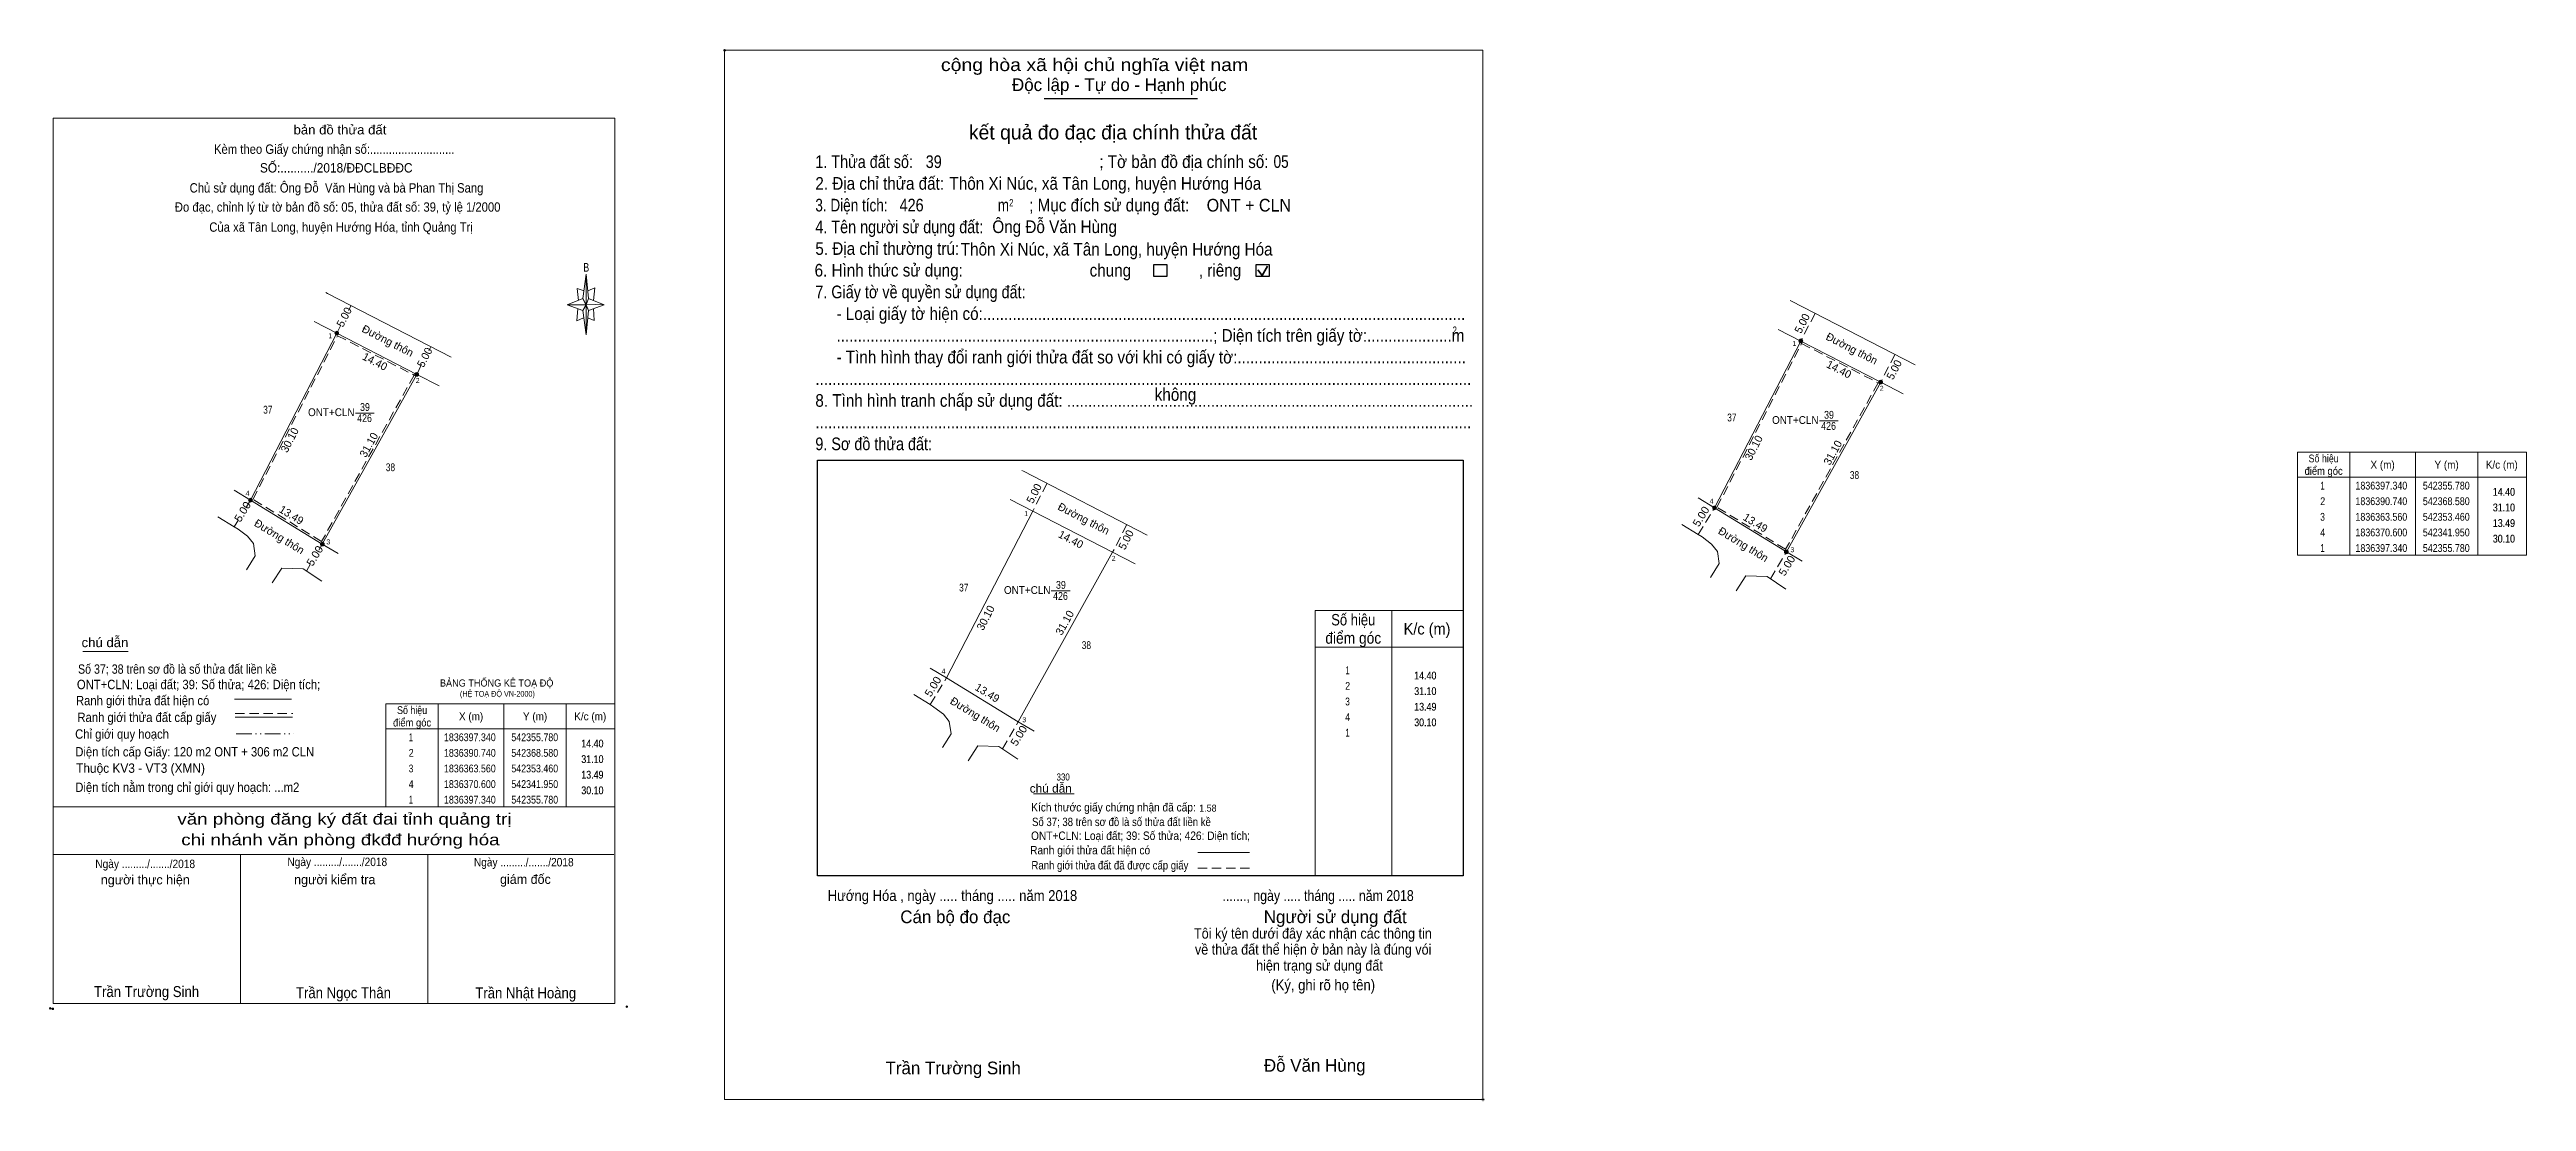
# Model space of a CAD drawing. Header units: metres. Extents: x 542075 to 542472, y 1836276 to 1836444.
import ezdxf
from ezdxf.enums import TextEntityAlignment as Align

# ---------------------------------------------------------------- set-up
doc = ezdxf.new("R2010")
doc.units = ezdxf.units.M
doc.header["$LTSCALE"] = 0.5
doc.header["$PDMODE"] = 32
doc.header["$PDSIZE"] = 0.25
doc.linetypes.add('DASH_DOUBLE_DOT', pattern=[9.2, 5, -1.2, 0.3, -1.2, 0.3, -1.2])
doc.linetypes.add('MEDIUM_DASHED', pattern=[4.5, 3, -1.5])
for name, color, linetype, lineweight in [('1', 7, 'Continuous', 13), ('10', 7, 'Continuous', 13), ('17', 7, 'Continuous', 13), ('2', 7, 'Continuous', 25), ('32', 7, 'Continuous', 13), ('5', 7, 'Continuous', 13), ('6', 7, 'Continuous', 13), ('61', 7, 'Continuous', 13), ('63', 7, 'Continuous', 13)]:
    doc.layers.add(name, color=color, linetype=linetype, lineweight=lineweight)
doc.layers.add('13', color=7, linetype='Continuous')

msp = doc.modelspace()

# ---------------------------------------------------------------- hatches: boundary and pattern name
at = {"layer": '32'}
for points in [[(542121.5, 1836398.59, 1), (542120.9, 1836398.59, 1)], [(542356.08, 1836397.34, 1), (542355.48, 1836397.34, 1)], [(542134.3, 1836391.99, 1), (542133.7, 1836391.99, 1)], [(542368.88, 1836390.74, 1), (542368.28, 1836390.74, 1)], [(542107.67, 1836371.85, 1), (542107.07, 1836371.85, 1)], [(542342.25, 1836370.6, 1), (542341.65, 1836370.6, 1)], [(542119.18, 1836364.81, 1), (542118.58, 1836364.81, 1)], [(542353.76, 1836363.56, 1), (542353.16, 1836363.56, 1)]]:
    msp.add_hatch(color=256, dxfattribs=at).paths.add_polyline_path(points)

# ---------------------------------------------------------------- linework, layer by layer
at = {"layer": '1'}
for points in [[(542121.2, 1836398.59), (542134, 1836391.99), (542118.88, 1836364.81), (542107.37, 1836371.85)], [(542355.78, 1836397.34), (542368.58, 1836390.74), (542353.46, 1836363.56), (542341.95, 1836370.6)], [(542232.71, 1836370.1), (542245.51, 1836363.5), (542230.39, 1836336.32), (542218.88, 1836343.36)]]:
    msp.add_lwpolyline(points, close=True, dxfattribs=at)
at = {"layer": '1', "linetype": 'MEDIUM_DASHED'}
for points in [[(542121.33, 1836398.19), (542133.59, 1836391.87), (542118.77, 1836365.23), (542107.76, 1836371.96)], [(542355.91, 1836396.94), (542368.17, 1836390.62), (542353.35, 1836363.98), (542342.34, 1836370.71)]]:
    msp.add_lwpolyline(points, close=True, dxfattribs=at)
at = {"layer": '10'}
for p, q in [((542121.44, 1836363.31), (542118.88, 1836364.81)), ((542356.02, 1836362.06), (542353.46, 1836363.56)), ((542232.95, 1836334.82), (542230.39, 1836336.32))]:
    msp.add_line(p, q, dxfattribs=at)
at = {"layer": '17'}
for p, q in [((542080.51, 1836347.62), (542087.75, 1836347.62)), ((542232.81, 1836324.8), (542239.33, 1836324.8))]:
    msp.add_line(p, q, dxfattribs=at)
at = {"layer": '2'}
for p, q in [((542234.52, 1836436.19), (542259.1, 1836436.19)), ((542198.25, 1836378.24), (542301.69, 1836378.24)), ((542301.69, 1836378.24), (542301.69, 1836311.66))]:
    msp.add_line(p, q, dxfattribs=at)
at = {"layer": '2', "lineweight": 35}
for p, q in [((542268.8, 1836408.73), (542269.49, 1836407.83)), ((542269.49, 1836407.83), (542270.33, 1836409.33))]:
    msp.add_line(p, q, dxfattribs=at)
at = {"layer": '2', "lineweight": 13}
msp.add_lwpolyline([(542183.35, 1836443.9), (542304.85, 1836443.9), (542304.85, 1836275.84), (542183.35, 1836275.84)], close=True, dxfattribs=at)
at = {"layer": '2'}
for points in [[(542252.11, 1836409.62), (542254.19, 1836409.62), (542254.19, 1836407.68), (542252.11, 1836407.68)], [(542268.52, 1836409.62), (542270.61, 1836409.62), (542270.61, 1836407.68), (542268.52, 1836407.68)]]:
    msp.add_lwpolyline(points, close=True, dxfattribs=at)
msp.add_lwpolyline([(542301.69, 1836311.66), (542198.25, 1836311.66), (542198.25, 1836378.24)], dxfattribs=at)
for p in [(542183.35, 1836443.9), (542304.85, 1836275.84)]:
    msp.add_point(p, dxfattribs=at)
at = {"layer": '32'}
for p, q in [((542119.47, 1836405.1), (542119.72, 1836404.97)), ((542119.72, 1836404.96), (542139.54, 1836394.75)), ((542117.59, 1836400.45), (542121.2, 1836398.59)), ((542354.05, 1836403.85), (542354.3, 1836403.72)), ((542354.3, 1836403.71), (542374.12, 1836393.5)), ((542107.37, 1836371.85), (542121.2, 1836398.59)), ((542121.2, 1836398.59), (542134, 1836391.99)), ((542341.95, 1836370.6), (542355.78, 1836397.34)), ((542352.17, 1836399.2), (542355.78, 1836397.34)), ((542355.78, 1836397.34), (542368.58, 1836390.74)), ((542134, 1836391.99), (542137.59, 1836390.14)), ((542368.58, 1836390.74), (542372.17, 1836388.89)), ((542230.98, 1836376.61), (542231.23, 1836376.48)), ((542231.23, 1836376.47), (542251.05, 1836366.26)), ((542218.88, 1836343.36), (542232.71, 1836370.1)), ((542229.1, 1836371.96), (542232.71, 1836370.1)), ((542232.71, 1836370.1), (542245.51, 1836363.5)), ((542107.83, 1836364.88), (542108.12, 1836362.93)), ((542108.12, 1836362.93), (542106.75, 1836360.69)), ((542112.38, 1836360.96), (542110.83, 1836358.58)), ((542112.38, 1836360.96), (542115.79, 1836360.86)), ((542115.79, 1836360.86), (542118.81, 1836358.85)), ((542245.51, 1836363.5), (542249.1, 1836361.65)), ((542342.7, 1836361.68), (542341.33, 1836359.44)), ((542342.41, 1836363.63), (542342.7, 1836361.68)), ((542346.96, 1836359.71), (542345.41, 1836357.33)), ((542346.96, 1836359.71), (542350.37, 1836359.61)), ((542350.37, 1836359.61), (542353.39, 1836357.6)), ((542219.63, 1836334.44), (542218.26, 1836332.2)), ((542219.34, 1836336.39), (542219.63, 1836334.44)), ((542223.89, 1836332.47), (542222.34, 1836330.09)), ((542223.89, 1836332.47), (542227.3, 1836332.37)), ((542227.3, 1836332.37), (542230.32, 1836330.36))]:
    msp.add_line(p, q, dxfattribs=at)
for points in [[(542104.75, 1836373.45), (542107.37, 1836371.85), (542118.88, 1836364.81)], [(542102.14, 1836369.18), (542104.76, 1836367.58), (542105.38, 1836367.2), (542106.91, 1836366.07), (542107.83, 1836364.88)], [(542339.33, 1836372.2), (542341.95, 1836370.6), (542353.46, 1836363.56)], [(542336.72, 1836367.93), (542339.34, 1836366.33), (542339.96, 1836365.95), (542341.49, 1836364.82), (542342.41, 1836363.63)], [(542216.26, 1836344.96), (542218.88, 1836343.36), (542230.39, 1836336.32)], [(542213.65, 1836340.69), (542216.27, 1836339.09), (542216.89, 1836338.71), (542218.42, 1836337.58), (542219.34, 1836336.39)]]:
    msp.add_lwpolyline(points, dxfattribs=at)
for centre in [(542121.2, 1836398.59), (542355.78, 1836397.34), (542134, 1836391.99), (542368.58, 1836390.74), (542107.37, 1836371.85), (542341.95, 1836370.6), (542118.88, 1836364.81), (542353.46, 1836363.56)]:
    msp.add_circle(centre, 0.3, dxfattribs=at)
at = {"layer": '5'}
for p, q in [((542160.64, 1836404.15), (542161.14, 1836408.05)), ((542161.54, 1836404.15), (542164.04, 1836403.15)), ((542160.64, 1836402.25), (542158.14, 1836403.15)), ((542161.54, 1836402.25), (542161.14, 1836398.35)), ((542162.44, 1836400.65), (542161.44, 1836401.05)), ((542162.34, 1836402.55), (542162.44, 1836400.65)), ((542075.77, 1836322.71), (542165.77, 1836322.71)), ((542075.77, 1836315.11), (542165.57, 1836315.11)), ((542075.77, 1836315.11), (542165.57, 1836315.11)), ((542075.77, 1836315.11), (542165.57, 1836315.11)), ((542105.77, 1836291.21), (542105.77, 1836315.11)), ((542135.77, 1836291.21), (542135.77, 1836315.11))]:
    msp.add_line(p, q, dxfattribs=at)
for points in [[(542075.77, 1836433.01), (542165.77, 1836433.01), (542165.77, 1836291.21), (542075.77, 1836291.21)], [(542161.14, 1836403.15), (542158.14, 1836403.15), (542160.64, 1836404.15), (542161.54, 1836402.25), (542164.04, 1836403.15), (542161.14, 1836403.25)], [(542161.14, 1836408.05), (542161.54, 1836404.15), (542161.14, 1836403.15)], [(542161.14, 1836403.15), (542161.14, 1836398.35), (542160.64, 1836402.25)]]:
    msp.add_lwpolyline(points, close=True, dxfattribs=at)
for points in [[(542161.14, 1836403.15), (542160.64, 1836404.15), (542158.14, 1836403.15)], [(542160.84, 1836405.35), (542159.74, 1836405.75), (542159.94, 1836403.85)], [(542161.44, 1836405.35), (542162.54, 1836405.85), (542162.34, 1836403.85)], [(542159.84, 1836402.55), (542159.64, 1836400.55), (542160.74, 1836401.05)], [(542161.14, 1836403.15), (542161.54, 1836402.25), (542164.04, 1836403.15)], [(542165.77, 1836291.21), (542075.77, 1836291.21), (542075.77, 1836315.11)]]:
    msp.add_lwpolyline(points, dxfattribs=at)
for p in [(542075.3, 1836290.44), (542075.7, 1836290.37)]:
    msp.add_point(p, dxfattribs=at)
at = {"layer": '6'}
for p, q in [((542104.8, 1836339.99), (542113.94, 1836339.99)), ((542104.94, 1836337.06), (542114.08, 1836337.06)), ((542259.19, 1836315.43), (542267.42, 1836315.43))]:
    msp.add_line(p, q, dxfattribs=at)
at = {"layer": '6', "linetype": 'MEDIUM_DASHED'}
for p, q in [((542104.94, 1836337.68), (542114.14, 1836337.68)), ((542259.18, 1836312.9), (542267.46, 1836312.9))]:
    msp.add_line(p, q, dxfattribs=at)
at = {"layer": '6'}
msp.add_point((542167.67, 1836290.71), dxfattribs=at)
at = {"layer": '61'}
for p, q in [((542118.88, 1836364.81), (542134, 1836391.99)), ((542353.46, 1836363.56), (542368.58, 1836390.74)), ((542230.39, 1836336.32), (542245.51, 1836363.5))]:
    msp.add_line(p, q, dxfattribs=at)
at = {"layer": '63'}
for p, q in [((542123.48, 1836403.02), (542123.07, 1836402.24)), ((542121.85, 1836399.85), (542121.2, 1836398.59)), ((542136.29, 1836396.43), (542135.94, 1836395.75)), ((542134.8, 1836393.55), (542134, 1836391.99)), ((542124.18, 1836385.79), (542127.2, 1836385.79)), ((542358.76, 1836384.54), (542361.78, 1836384.54)), ((542443.75, 1836379.52), (542443.75, 1836363.02)), ((542454.25, 1836379.52), (542454.25, 1836363.02)), ((542464.25, 1836379.52), (542464.25, 1836363.02)), ((542435.35, 1836375.52), (542472.05, 1836375.52)), ((542104.76, 1836367.58), (542105.44, 1836368.69)), ((542106.73, 1836370.8), (542107.37, 1836371.85)), ((542118.31, 1836363.82), (542118.88, 1836364.81)), ((542116.35, 1836360.49), (542117.01, 1836361.62)), ((542235.69, 1836357.3), (542238.71, 1836357.3)), ((542290.25, 1836354.17), (542290.25, 1836311.65)), ((542290.25, 1836354.17), (542290.25, 1836311.65)), ((542137.47, 1836339.21), (542137.47, 1836322.71)), ((542147.97, 1836339.21), (542147.97, 1836322.71)), ((542157.97, 1836339.21), (542157.97, 1836322.71)), ((542129.07, 1836335.21), (542165.77, 1836335.21))]:
    msp.add_line(p, q, dxfattribs=at)
at = {"layer": '63', "linetype": 'MEDIUM_DASHED'}
for p, q in [((542358.06, 1836401.77), (542355.78, 1836397.34)), ((542370.87, 1836395.18), (542368.58, 1836390.74)), ((542234.99, 1836374.53), (542232.71, 1836370.1)), ((542339.34, 1836366.33), (542341.95, 1836370.6)), ((542247.8, 1836367.94), (542245.51, 1836363.5)), ((542350.93, 1836359.24), (542353.46, 1836363.56)), ((542216.27, 1836339.09), (542218.88, 1836343.36)), ((542227.86, 1836332), (542230.39, 1836336.32))]:
    msp.add_line(p, q, dxfattribs=at)
at = {"layer": '63', "linetype": 'DASH_DOUBLE_DOT'}
msp.add_line((542105.07, 1836334.43), (542114.27, 1836334.43), dxfattribs=at)
at = {"layer": '63'}
for points in [[(542435.35, 1836379.52), (542472.05, 1836379.52), (542472.05, 1836363.02), (542435.35, 1836363.02)], [(542129.07, 1836339.21), (542165.77, 1836339.21), (542165.77, 1836322.71), (542129.07, 1836322.71)]]:
    msp.add_lwpolyline(points, close=True, dxfattribs=at)
for points in [[(542291.02, 1836311.65), (542277.94, 1836311.65), (542277.94, 1836354.17), (542291.02, 1836354.17)], [(542289.21, 1836354.17), (542301.69, 1836354.17), (542301.69, 1836311.65), (542289.21, 1836311.65)], [(542277.94, 1836348.31), (542290.25, 1836348.31), (542301.69, 1836348.31)]]:
    msp.add_lwpolyline(points, dxfattribs=at)

# ---------------------------------------------------------------- texts
at = {"layer": '1'}
for s, width, p in [('ONT+CLN', 0.95, (542120.32, 1836385.31)), ('426', 0.85, (542125.645, 1836384.36)), ('39', 0.85, (542125.715, 1836386.14)), ('ONT+CLN', 0.95, (542354.9, 1836384.06)), ('426', 0.85, (542360.225, 1836383.11)), ('39', 0.85, (542360.295, 1836384.89)), ('ONT+CLN', 0.95, (542231.83, 1836356.82)), ('426', 0.85, (542237.155, 1836355.87)), ('39', 0.85, (542237.225, 1836357.65))]:
    msp.add_text(s, height=1.25, dxfattribs=dict(at, width=width)).set_placement(p, align=Align.CENTER)
for s, height, width, p in [('BẢNG THỐNG KÊ TOẠ ĐỘ ', 1.15, 0.95, (542137.73, 1836341.98)), ('(HỆ TOẠ ĐỘ VN-2000)', 0.93, 0.9, (542140.93, 1836340.36))]:
    msp.add_text(s, height=height, dxfattribs=dict(at, width=width)).set_placement(p)
at = {"layer": '13', "width": 0.85}
msp.add_text('330', height=1.125, dxfattribs=at).set_placement((542237.59, 1836326.94), align=Align.CENTER)
at = {"layer": '2'}
for s, height, width, p in [('cộng hòa xã hội chủ nghĩa việt nam', 2.028, 1.15, (542218, 1836440.58)), ('1. Thửa đất số:', 2.028, 0.85, (542197.88, 1836425.05)), ('39', 2.03, 0.85, (542215.57, 1836425.05)), ('; Tờ bản đồ địa chính số:', 2.028, 0.9, (542243.38, 1836425.05)), ('05', 2.03, 0.8, (542271.3, 1836425.07)), ('3. Diện tích:', 2.028, 0.8, (542197.88, 1836418.09)), ('2. Địa chỉ thửa đất:', 2.028, 0.9, (542197.88, 1836421.57)), ('426', 2.03, 0.85, (542211.38, 1836418.1)), ('Thôn Xi Núc, xã Tân Long, huyện Hướng Hóa', 2.03, 0.9, (542219.37, 1836421.57)), ('Thôn Xi Núc, xã Tân Long, huyện Hướng Hóa', 2.03, 0.9, (542219.37, 1836421.57)), ('2', 1.159, 0.8, (542228.93, 1836418.91)), ('; Mục đích sử dụng đất:', 2.028, 0.9, (542232.14, 1836418.09)), ('ONT + CLN', 2.028, 0.95, (542260.58, 1836418.08)), ('4. Tên người sử dụng đất:', 2.028, 0.85, (542197.88, 1836414.61)), ('Ông Đỗ Văn Hùng', 2.03, 0.9, (542226.24, 1836414.63)), ('m', 2.028, 0.8, (542227.11, 1836418.09)), ('5. Địa chỉ thường trú:', 2.028, 0.9, (542197.88, 1836411.14)), ('Thôn Xi Núc, xã Tân Long, huyện Hướng Hóa', 2.03, 0.9, (542221.18, 1836411.03)), ('Thôn Xi Núc, xã Tân Long, huyện Hướng Hóa', 2.03, 0.9, (542221.18, 1836411.03)), ('6. Hình thức sử dụng:', 2.028, 0.9, (542197.76, 1836407.66)), ('chung                , riêng', 2.028, 0.9, (542241.83, 1836407.66)), ('7. Giấy tờ về quyền sử dụng đất:', 2.028, 0.85, (542197.88, 1836404.19)), ('     - Loại giấy tờ hiện có:..................................................................................................................', 2.028, 0.9, (542197.88, 1836400.71)), ('     .........................................................................................; Diện tích trên giấy tờ:....................m', 2.028, 0.9, (542197.88, 1836397.22)), ('2', 1.159, 0.8, (542299.99, 1836398.5)), ('     - Tình hình thay đổi ranh giới thửa đất so với khi có giấy tờ:......................................................', 2.028, 0.9, (542197.88, 1836393.75)), ('8. Tình hình tranh chấp sử dụng đất: ................................................................................................', 2.028, 0.9, (542197.88, 1836386.8)), ('...........................................................................................................................................................', 2.028, 0.9, (542197.88, 1836390.28)), ('không', 2.028, 0.9, (542252.26, 1836387.76)), ('9. Sơ đồ thửa đất:', 2.028, 0.85, (542197.88, 1836379.85)), ('...........................................................................................................................................................', 2.028, 0.9, (542197.88, 1836383.33)), ('Hướng Hóa , ngày ..... tháng ..... năm 2018', 1.738, 0.9, (542199.86, 1836307.64)), ('......., ngày ..... tháng ..... năm 2018', 1.738, 0.85, (542263.12, 1836307.64)), ('(Ký, ghi rõ họ tên)', 1.738, 0.9, (542270.94, 1836293.33))]:
    msp.add_text(s, height=height, dxfattribs=dict(at, width=width)).set_placement(p)
for s, height, p in [('Độc lập - Tự do - Hạnh phúc', 2.028, (542229.39, 1836437.38)), ('Cán bộ đo đạc', 2.028, (542211.49, 1836304.09)), ('Người sử dụng đất', 2.028, (542269.73, 1836304.09)), ('Trần Trường Sinh', 2.028, (542209.12, 1836279.88)), ('Đỗ Văn Hùng', 2.03, (542269.75, 1836280.29))]:
    msp.add_text(s, height=height, dxfattribs=at).set_placement(p)
for s, height, p in [('kết quả đo đạc địa chính thửa đất', 2.318, (542245.58, 1836429.62)), ('.', 0.5795, (542304.8467, 1836275.53))]:
    msp.add_text(s, height=height, dxfattribs=at).set_placement(p, align=Align.CENTER)
for s, height, width, p in [('1.58', 1.125, 0.95, (542260.775, 1836321.95)), ('Tôi ký tên dưới đây xác nhận các thông tin', 1.676, 0.9, (542277.605, 1836301.61)), ('về thửa đất thể hiện ở bản này là đúng vói', 1.676, 0.9, (542277.645, 1836299.05)), ('hiện trạng sử dụng đất', 1.676, 0.9, (542278.655, 1836296.48))]:
    msp.add_text(s, height=height, dxfattribs=dict(at, width=width)).set_placement(p, align=Align.CENTER)
at = {"layer": '5'}
for s, height, width, p in [('bản đồ thửa đất', 1.5, 1.05, (542121.71, 1836430.43)), ('Kèm theo Giấy chứng nhận số:...........................', 1.5, 0.9, (542120.79, 1836427.32)), ('SỐ:........../2018/ĐĐCLBĐĐC', 1.5, 0.95, (542121.11, 1836424.33)), ('Chủ sử dụng đất: Ông Đỗ  Văn Hùng và bà Phan Thị Sang', 1.5, 0.9, (542121.155, 1836421.12)), ('Đo đạc, chỉnh lý từ tờ bản đồ số: 05, thửa đất số: 39, tỷ lệ 1/2000 ', 1.5, 0.9, (542121.59, 1836418.05)), ('Của xã Tân Long, huyện Hướng Hóa, tỉnh Quảng Trị', 1.5, 0.9, (542121.885, 1836414.84)), ('B', 1.378, 0.75, (542161.175, 1836408.45)), ('văn phòng đăng ký đất đai tỉnh quảng trị', 1.8, 1.25, (542122.42, 1836319.88)), ('chi nhánh văn phòng đkđđ hướng hóa', 1.8, 1.25, (542121.785, 1836316.56)), ('Ngày ........./......./2018', 1.35, 0.9, (542090.5, 1836312.91)), ('Ngày ........./......./2018', 1.35, 0.9, (542121.28, 1836313.23)), ('Ngày ........./......./2018', 1.35, 0.9, (542151.16, 1836313.18)), ('Trần Trường Sinh', 1.75, 0.9, (542090.72, 1836292.25)), ('Trần Ngọc Thân', 1.75, 0.9, (542122.27, 1836292.07)), ('Trần Nhật Hoàng', 1.75, 0.9, (542151.475, 1836292.04))]:
    msp.add_text(s, height=height, dxfattribs=dict(at, width=width)).set_placement(p, align=Align.CENTER)
for s, p in [('người thực hiện', (542090.52, 1836310.3)), ('người kiểm tra', (542120.875, 1836310.32)), ('giám đốc', (542151.425, 1836310.38))]:
    msp.add_text(s, height=1.5, dxfattribs=at).set_placement(p, align=Align.CENTER)
at = {"layer": '6'}
for s, height, width, p in [('chú dẫn', 1.5, 1.05, (542080.31, 1836348.3)), ('Số 37; 38 trên sơ đồ là số thửa đất liền kề', 1.5, 0.85, (542079.74, 1836344.04)), ('Ranh giới thửa đất hiện có ', 1.5, 0.9, (542079.41, 1836339)), ('ONT+CLN: Loại đất; 39: Số thửa; 426: Diện tích;', 1.5, 0.9, (542079.56, 1836341.57)), ('Ranh giới thửa đất cấp giấy', 1.5, 0.9, (542079.64, 1836336.31)), ('Chỉ giới quy hoạch', 1.5, 0.9, (542079.28, 1836333.63)), ('Diện tích cấp Giấy: 120 m2 ONT + 306 m2 CLN', 1.5, 0.9, (542079.3, 1836330.79)), ('Thuộc KV3 - VT3 (XMN)', 1.5, 0.95, (542079.43, 1836328.17)), ('Diện tích nằm trong chỉ giới quy hoạch: ...m2', 1.5, 0.9, (542079.3, 1836325.11)), ('chú dẫn', 1.35, 1.05, (542232.23, 1836325)), ('Kích thước giấy chứng nhận đã cấp:', 1.35, 0.9, (542232.47, 1836321.98)), ('Số 37; 38 trên sơ đồ là số thửa đất liền kề', 1.35, 0.85, (542232.6, 1836319.64)), ('ONT+CLN: Loại đất; 39: Số thửa; 426: Diện tích;', 1.35, 0.9, (542232.44, 1836317.42)), ('Ranh giới thửa đất hiện có ', 1.35, 0.9, (542232.3, 1836315.11)), ('Ranh giới thửa đất đã được cấp giấy', 1.35, 0.85, (542232.51, 1836312.69))]:
    msp.add_text(s, height=height, dxfattribs=dict(at, width=width)).set_placement(p)
at = {"layer": '63'}
for s, rotation, p in [('5.00', 62.766, (542122.9395, 1836400.884)), ('5.00', 62.766, (542356.5495, 1836399.874)), ('Đường thôn', 332.723, (542129.0836, 1836396.8249)), ('5.00', 62.717, (542135.8409, 1836394.4335)), ('Đường thôn', 332.723, (542363.6636, 1836395.5749)), ('14.40', 332.723, (542127.0286, 1836393.491)), ('14.40', 332.723, (542361.6086, 1836392.241)), ('5.00', 62.717, (542371.2909, 1836392.4535)), ('30.10', 62.652, (542114.2116, 1836381.1979)), ('31.10', 60.913, (542126.872, 1836380.4012)), ('30.10', 62.652, (542348.7916, 1836379.9479)), ('31.10', 60.913, (542361.452, 1836379.1512)), ('5.00', 62.766, (542233.4795, 1836372.634)), ('Đường thôn', 328.548, (542111.6739, 1836365.4774)), ('13.49', 328.548, (542113.6039, 1836368.93)), ('Đường thôn', 332.723, (542240.5936, 1836368.3349)), ('13.49', 328.548, (542348.1839, 1836367.68)), ('14.40', 332.723, (542238.5386, 1836365.001)), ('5.00', 62.717, (542248.2209, 1836365.2135)), ('Đường thôn', 328.548, (542346.2539, 1836364.2274)), ('30.10', 62.652, (542225.7216, 1836352.7079)), ('31.10', 60.913, (542238.382, 1836351.9112)), ('13.49', 328.548, (542225.1139, 1836340.44)), ('Đường thôn', 328.548, (542223.1839, 1836336.9874))]:
    msp.add_text(s, height=1.25, rotation=rotation, dxfattribs=at).set_placement(p, align=Align.CENTER)
for s, height, width, p in [(' 1', 0.8, 0.9, (542120.46, 1836397.79)), (' 1', 0.8, 0.9, (542355.04, 1836396.54)), (' 2', 0.8, 0.9, (542134.47, 1836390.61)), (' 2', 0.8, 0.9, (542369.05, 1836389.36)), (' 4', 0.8, 0.95, (542107.21, 1836372.54)), ('14.40', 1.25, 0.85, (542470.2, 1836372.55)), ('14.40', 1.25, 0.85, (542470.23, 1836372.55)), (' 1', 0.8, 0.9, (542231.97, 1836369.3)), (' 4', 0.8, 0.95, (542341.79, 1836371.29)), ('31.10', 1.25, 0.85, (542470.2, 1836370.05)), ('31.10', 1.25, 0.85, (542470.23, 1836370.05)), ('13.49', 1.25, 0.85, (542470.2, 1836367.55)), ('13.49', 1.25, 0.85, (542470.23, 1836367.55)), (' 3', 0.8, 0.95, (542120.15, 1836364.76)), ('30.10', 1.25, 0.85, (542470.2, 1836365.05)), ('30.10', 1.25, 0.85, (542470.23, 1836365.05)), (' 2', 0.8, 0.9, (542245.98, 1836362.12)), (' 3', 0.8, 0.95, (542354.73, 1836363.51)), (' 4', 0.8, 0.95, (542218.72, 1836344.05)), ('31.10', 1.25, 0.85, (542297.38, 1836340.63)), ('31.10', 1.25, 0.85, (542297.41, 1836340.63)), ('14.40', 1.25, 0.85, (542297.38, 1836343.13)), ('14.40', 1.25, 0.85, (542297.41, 1836343.13)), (' 3', 0.8, 0.95, (542231.66, 1836336.27)), ('30.10', 1.25, 0.85, (542297.38, 1836335.63)), ('30.10', 1.25, 0.85, (542297.41, 1836335.63)), ('13.49', 1.25, 0.85, (542297.38, 1836338.13)), ('13.49', 1.25, 0.85, (542297.41, 1836338.13)), ('14.40', 1.25, 0.85, (542163.92, 1836332.24)), ('14.40', 1.25, 0.85, (542163.95, 1836332.24)), ('31.10', 1.25, 0.85, (542163.92, 1836329.74)), ('31.10', 1.25, 0.85, (542163.95, 1836329.74)), ('30.10', 1.25, 0.85, (542163.92, 1836324.74)), ('30.10', 1.25, 0.85, (542163.95, 1836324.74)), ('13.49', 1.25, 0.85, (542163.92, 1836327.24)), ('13.49', 1.25, 0.85, (542163.95, 1836327.24))]:
    msp.add_text(s, height=height, dxfattribs=dict(at, width=width)).set_placement(p, align=Align.RIGHT)
for s, height, width, p in [('37', 1.25, 0.8, (542110.15, 1836385.71)), ('37', 1.25, 0.8, (542344.73, 1836384.46)), ('38', 1.25, 0.8, (542129.8, 1836376.49)), ('38', 1.25, 0.8, (542364.38, 1836375.24)), ('điểm góc', 1.25, 0.9, (542439.55, 1836375.9)), ('Số hiệu', 1.25, 0.85, (542439.55, 1836377.9)), ('X (m)', 1.25, 0.95, (542449, 1836376.9)), ('Y (m)', 1.25, 0.95, (542459.255, 1836376.9)), ('K/c (m)', 1.25, 0.95, (542468.095, 1836376.9)), (' 1', 1.25, 0.75, (542439.2, 1836373.55)), ('1836397.340', 1.25, 0.85, (542448.8, 1836373.55)), ('542355.780', 1.25, 0.85, (542459.2, 1836373.55)), (' 3', 1.25, 0.8, (542439.195, 1836368.55)), (' 2', 1.25, 0.85, (542439.205, 1836371.05)), ('1836390.740', 1.25, 0.85, (542448.8, 1836371.05)), ('1836363.560', 1.25, 0.85, (542448.8, 1836368.55)), ('542368.580', 1.25, 0.85, (542459.2, 1836371.05)), ('542353.460', 1.25, 0.85, (542459.2, 1836368.55)), (' 4', 1.25, 0.85, (542439.2, 1836366.05)), (' 1', 1.25, 0.75, (542439.2, 1836363.55)), ('1836370.600', 1.25, 0.85, (542448.8, 1836366.05)), ('1836397.340', 1.25, 0.85, (542448.8, 1836363.55)), ('542341.950', 1.25, 0.85, (542459.2, 1836366.05)), ('542355.780', 1.25, 0.85, (542459.2, 1836363.55)), ('37', 1.25, 0.8, (542221.66, 1836357.22)), ('Số hiệu', 1.833, 0.85, (542284.07, 1836351.78)), ('38', 1.25, 0.8, (542241.31, 1836348)), ('điểm góc', 1.833, 0.9, (542284.07, 1836348.85)), ('K/c (m)', 1.833, 0.95, (542295.89, 1836350.32)), (' 1', 1.25, 0.75, (542282.97, 1836343.97)), (' 2', 1.25, 0.85, (542282.975, 1836341.47)), ('điểm góc', 1.25, 0.9, (542133.27, 1836335.59)), ('Số hiệu', 1.25, 0.85, (542133.27, 1836337.59)), ('X (m)', 1.25, 0.95, (542142.72, 1836336.59)), ('Y (m)', 1.25, 0.95, (542152.975, 1836336.59)), ('K/c (m)', 1.25, 0.95, (542161.815, 1836336.59)), (' 4', 1.25, 0.85, (542282.97, 1836336.47)), (' 3', 1.25, 0.8, (542282.965, 1836338.97)), (' 1', 1.25, 0.75, (542132.92, 1836333.24)), ('1836397.340', 1.25, 0.85, (542142.52, 1836333.24)), ('542355.780', 1.25, 0.85, (542152.92, 1836333.24)), (' 1', 1.25, 0.75, (542282.97, 1836333.97)), (' 3', 1.25, 0.8, (542132.915, 1836328.24)), (' 2', 1.25, 0.85, (542132.925, 1836330.74)), ('1836390.740', 1.25, 0.85, (542142.52, 1836330.74)), ('1836363.560', 1.25, 0.85, (542142.52, 1836328.24)), ('542368.580', 1.25, 0.85, (542152.92, 1836330.74)), ('542353.460', 1.25, 0.85, (542152.92, 1836328.24)), (' 4', 1.25, 0.85, (542132.92, 1836325.74)), ('1836370.600', 1.25, 0.85, (542142.52, 1836325.74)), ('542341.950', 1.25, 0.85, (542152.92, 1836325.74)), (' 1', 1.25, 0.75, (542132.92, 1836323.24)), ('1836397.340', 1.25, 0.85, (542142.52, 1836323.24)), ('542355.780', 1.25, 0.85, (542152.92, 1836323.24))]:
    msp.add_text(s, height=height, dxfattribs=dict(at, width=width)).set_placement(p, align=Align.CENTER)
at = {"layer": '63', "width": 1.05}
for p in [(542106.6416, 1836369.674), (542340.3216, 1836368.904), (542118.2116, 1836362.604), (542354.0816, 1836361.034), (542217.2516, 1836341.664), (542231.0116, 1836333.794)]:
    msp.add_text('5.00', height=1.25, rotation=58.565, dxfattribs=at).set_placement(p, align=Align.CENTER)

doc.saveas('drawing.dxf')
